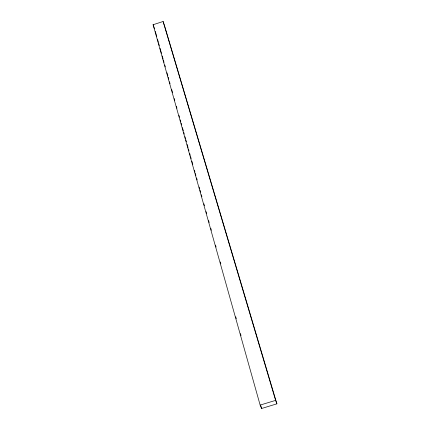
<?xml version="1.0" encoding="UTF-8"?>
<svg xmlns="http://www.w3.org/2000/svg" width="430" height="430" viewBox="0 0 430 430"><rect width="100%" height="100%" fill="white"/><g stroke="black" fill="none" stroke-linecap="round" stroke-linejoin="round"><path stroke-width="0.64" d="M153.101 24.72L163.104 21.5L164.695 26.268L276.898 403.834L261.591 408.5L260.145 405.087L153.101 24.72L154.547 28.869M260.145 405.087L275.608 400.373L276.898 403.834M163.104 21.5L275.608 400.373M155.3 31.401L156.756 36.566M157.482 39.151L158.396 42.377M158.756 43.672L159.304 45.607M160.03 48.192L161.486 53.358M162.218 55.938L163.126 59.168M163.491 60.458L164.034 62.398M164.765 64.978L165.308 66.919M166.948 72.729L167.856 75.954M168.221 77.249L168.77 79.184M169.495 81.77L170.043 83.705M171.683 89.515L172.591 92.746M174.231 98.556L174.774 100.491M176.413 106.307L176.961 108.242M178.961 115.342L179.509 117.282M180.234 119.862L180.783 121.803M181.143 123.093L181.691 125.028M182.417 127.613L183.33 130.844M183.691 132.134L184.239 134.069M184.964 136.654L185.513 138.589M185.878 139.884L186.421 141.819M187.152 144.399L188.06 147.63M188.426 148.92L188.969 150.86M189.7 153.44L190.243 155.38M190.608 156.671L191.156 158.605M191.882 161.191L192.791 164.421M194.43 170.232L194.978 172.167M195.344 173.457L195.886 175.397M196.618 177.977L197.16 179.917M199.165 187.018L199.708 188.958M200.074 190.248L200.622 192.183M201.347 194.768L201.896 196.703M203.895 203.809L204.444 205.744M206.077 211.555L206.626 213.495M208.625 220.595L209.174 222.536M210.813 228.346L211.356 230.281M215.543 245.132L216.091 247.073M220.278 261.924L220.821 263.859M235.748 316.808L236.29 318.743M240.477 333.599L241.026 335.534M260.682 405.27L261.591 408.5"/></g></svg>
